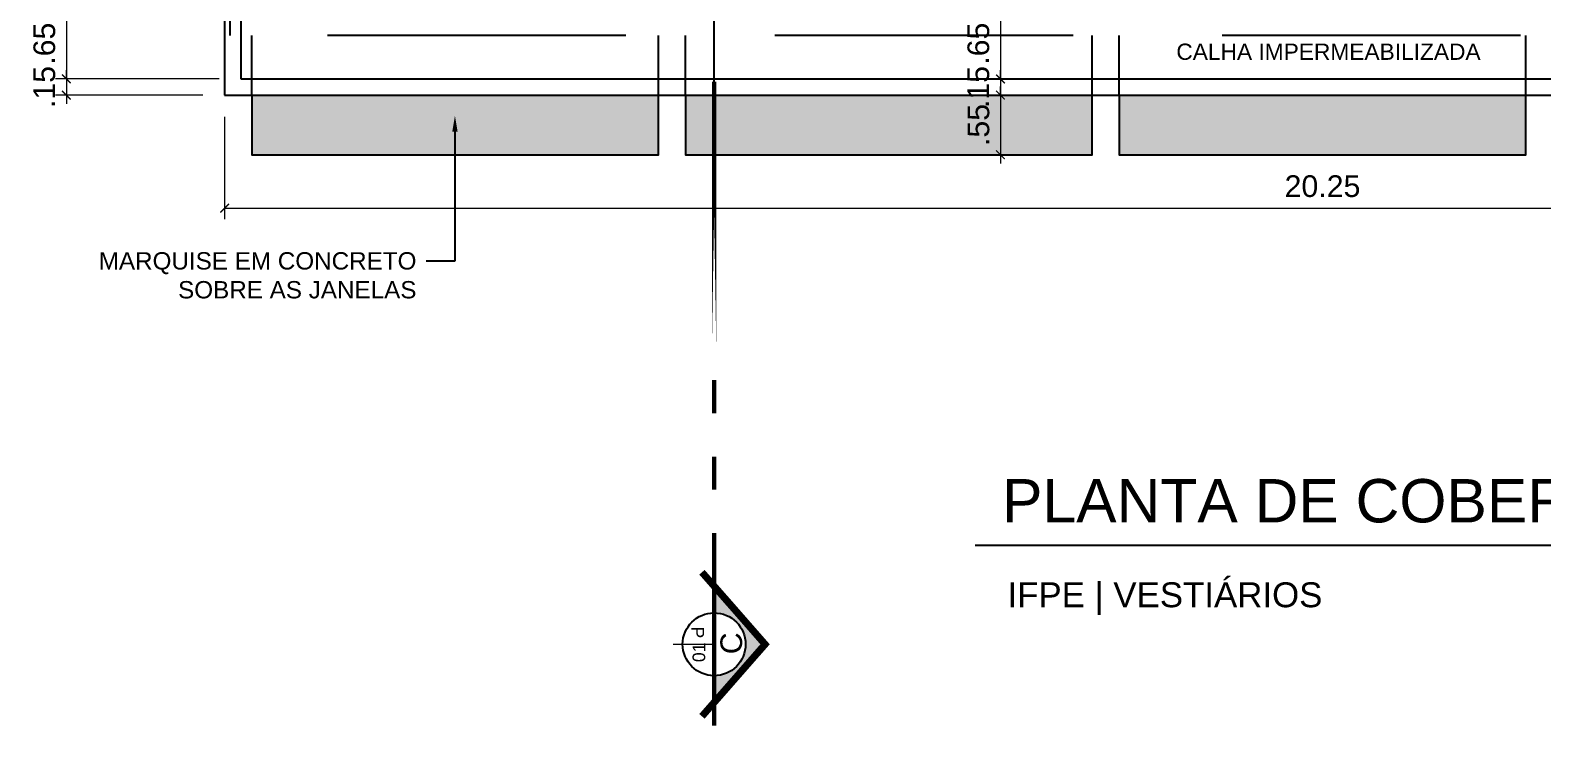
# Model space of a CAD drawing. Header units: metres. Extents: x 2304 to 3408, y 318 to 588.
# Drawn here: x 2489.54 to 2503.48, y 348.97 to 355.41 of the extents above; entities that cross this region are included whole.
import ezdxf
from ezdxf import colors
from ezdxf.entities.mleader import LeaderData, LeaderLine
from ezdxf.enums import TextEntityAlignment as Align
from ezdxf.math import Vec2, Vec3

# ---------------------------------------------------------------- set-up
doc = ezdxf.new("R2010")
doc.units = ezdxf.units.M
doc.header["$LTSCALE"] = 5.5
doc.header["$MEASUREMENT"] = 0
doc.header["$PDMODE"] = 1
doc.linetypes.add('DASHDOT', pattern=[1, 0.5, -0.25, 0, -0.25])
doc.linetypes.add('DASHED', pattern=[0.75, 0.5, -0.25])
for name, color, linetype, lineweight in [('2prancha', 4, 'Continuous', 18), ('COTAS', 1, 'Continuous', 0), ('PENA 04', 4, 'Continuous', 25), ('PENA 05', 5, 'Continuous', 25), ('texto', 3, 'Continuous', 25)]:
    doc.layers.add(name, color=color, linetype=linetype, lineweight=lineweight)
for name, color, linetype in [('COTA 1 100', 2, 'Continuous'), ('HACHURA', 251, 'Continuous'), ('PENA 0.05', 8, 'Continuous'), ('PENA 0.2', 2, 'Continuous'), ('PENA 02', 2, 'Continuous'), ('projeção', 7, 'DASHED'), ('TXT ESPECIFICAÇÃO', 7, 'Continuous'), ('TXT ESPECIFICAÇÕES', 7, 'Continuous')]:
    doc.layers.add(name, color=color, linetype=linetype)
doc.styles.add('Luana', font='arial.ttf')
doc.styles.get("Standard").update_dxf_attribs({"font": 'arial.ttf'})
doc.dimstyles.new('arial100', dxfattribs={"dimtxt": 0.2, "dimasz": 0.08, "dimexe": 0.1, "dimexo": 0.2, "dimgap": 0.1, "dimtad": 1, "dimzin": 4, "dimdsep": 46, "dimtxsty": 'Luana', "dimblk": 'ARCHTICK', "dimcen": 0, "dimclrd": 7, "dimclre": 7, "dimclrt": 256, "dimadec": 0, "dimazin": 0, "dimtfac": 1, "dimtix": 1, "dimtmove": 0, "dimatfit": 3, "dimldrblk": 'CLOSEDBLANK', "dimfxl": 0, "dimlwd": 5, "dimlwe": 5, "dimarcsym": 0})

# ---------------------------------------------------------------- blocks, each defined once
blk = doc.blocks.new('asass')
at = {"layer": 'PENA 02'}
blk.add_hatch(color=251, dxfattribs=at).paths.add_polyline_path([(0, 0.29), (0, 0.537), (-0.47, 0), (0, -0.537), (0, -0.29, -1)])
at = {"layer": 'COTAS', "ltscale": 50}
blk.add_lwpolyline([(0.378, 0), (0, 0)], dxfattribs=at)
at = {"layer": 'PENA 02', "const_width": 0.0654}
blk.add_lwpolyline([(0.112, -0.665), (-0.47, 0), (0.112, 0.665)], dxfattribs=at)
at = {"layer": 'PENA 02', "color": 1, "const_width": 0.0392}
for points in [[(0, 0.751), (0, -1.027)], [(0, -1.428), (0, -1.733)], [(0, -2.133), (0, -2.439)]]:
    blk.add_lwpolyline(points, dxfattribs=at)
blk.add_lwpolyline([(0, -2.76), (0, -5.192)], close=True, dxfattribs=at)
at = {"layer": 'PENA 02'}
blk.add_circle((0, 0), 0.29, dxfattribs=at)
at = {"layer": 'PENA 02', "style": 'Luana'}
for tag, height, p in [('CORTE', 0.2, (-0.058, -0.008)), ('PRANCHA', 0.117, (0.197, 0.097))]:
    blk.add_attdef(tag, text='', height=height, rotation=90, dxfattribs=at).set_placement(p, align=Align.CENTER)
at = {"layer": 'texto', "color": 250, "style": 'Luana'}
blk.add_text('P', height=0.117, rotation=90, dxfattribs=at).set_placement((0.209, -0.165))
blk = doc.blocks.new('_ArchTick')
at = {"color": 0, "linetype": 'ByBlock', "const_width": 0.15}
blk.add_lwpolyline([(-0.5, -0.5), (0.5, 0.5)], dxfattribs=at)
blk = doc.blocks.new('*D55')
at = {"layer": 'COTA 1 100', "color": 7, "lineweight": 5}
for p, q in [((2491.936, 355.61), (2489.776, 355.61)), ((2489.876, 355.61), (2489.876, 354.96)), ((2491.286, 354.96), (2489.776, 354.96))]:
    blk.add_line(p, q, dxfattribs=at)
at = {"layer": 'Defpoints', "color": 0}
for p in [(2492.136, 355.61), (2489.876, 354.96), (2491.486, 354.96)]:
    blk.add_point(p, dxfattribs=at)
at = {"layer": 'COTA 1 100', "color": 7, "lineweight": 5, "xscale": 0.08, "yscale": 0.08, "zscale": 0.08}
for p, rotation in [((2489.876, 355.61), 90), ((2489.876, 354.96), 270)]:
    blk.add_blockref('_ArchTick', p, dxfattribs=dict(at, rotation=rotation))
at = {"layer": 'COTA 1 100', "insert": (2489.674, 355.285), "char_height": 0.2, "attachment_point": 5, "rotation": 90, "style": 'Luana'}
blk.add_mtext('.65', dxfattribs=at)
blk = doc.blocks.new('_ClosedBlank')
at = {"layer": '2prancha', "color": 0, "lineweight": -2}
for p, q in [((-1, 0.17), (0, 0)), ((-1, 0.17), (-1, -0.17)), ((0, 0), (-1, -0.17))]:
    blk.add_line(p, q, dxfattribs=at)
blk = doc.blocks.new('*D56')
at = {"layer": 'COTA 1 100', "color": 7, "lineweight": 5}
for p, q in [((2491.286, 354.96), (2489.776, 354.96)), ((2489.876, 354.96), (2489.876, 355.04)), ((2489.876, 354.96), (2489.876, 354.81)), ((2491.136, 354.81), (2489.776, 354.81)), ((2489.876, 354.81), (2489.876, 354.73))]:
    blk.add_line(p, q, dxfattribs=at)
at = {"layer": 'Defpoints', "color": 0}
for p in [(2491.486, 354.96), (2489.876, 354.81), (2491.336, 354.81)]:
    blk.add_point(p, dxfattribs=at)
at = {"layer": 'COTA 1 100', "color": 7, "lineweight": 5, "xscale": 0.08, "yscale": 0.08, "zscale": 0.08}
for p, rotation in [((2489.876, 354.96), 270), ((2489.876, 354.81), 90)]:
    blk.add_blockref('_ArchTick', p, dxfattribs=dict(at, rotation=rotation))
at = {"layer": 'COTA 1 100', "insert": (2489.674, 354.885), "char_height": 0.2, "attachment_point": 5, "rotation": 90, "style": 'Luana'}
blk.add_mtext('.15', dxfattribs=at)
blk = doc.blocks.new('*D77')
at = {"layer": 'COTA 1 100', "color": 7, "lineweight": 5}
for p, q in [((2499.136, 355.61), (2498.391, 355.61)), ((2498.491, 355.61), (2498.491, 354.96)), ((2499.136, 354.96), (2498.391, 354.96))]:
    blk.add_line(p, q, dxfattribs=at)
at = {"layer": 'Defpoints', "color": 0}
for p in [(2499.336, 355.61), (2498.491, 354.96), (2499.336, 354.96)]:
    blk.add_point(p, dxfattribs=at)
at = {"layer": 'COTA 1 100', "color": 7, "lineweight": 5, "xscale": 0.08, "yscale": 0.08, "zscale": 0.08}
for p, rotation in [((2498.491, 355.61), 90), ((2498.491, 354.96), 270)]:
    blk.add_blockref('_ArchTick', p, dxfattribs=dict(at, rotation=rotation))
at = {"layer": 'COTA 1 100', "insert": (2498.288, 355.285), "char_height": 0.2, "attachment_point": 5, "rotation": 90, "style": 'Luana'}
blk.add_mtext('.65', dxfattribs=at)
blk = doc.blocks.new('*D78')
at = {"layer": 'COTA 1 100', "color": 7, "lineweight": 5}
for p, q in [((2499.136, 354.96), (2498.391, 354.96)), ((2498.491, 354.96), (2498.491, 355.04)), ((2498.491, 354.96), (2498.491, 354.81)), ((2499.136, 354.81), (2498.391, 354.81)), ((2498.491, 354.81), (2498.491, 354.73))]:
    blk.add_line(p, q, dxfattribs=at)
at = {"layer": 'Defpoints', "color": 0}
for p in [(2499.336, 354.96), (2498.491, 354.81), (2499.336, 354.81)]:
    blk.add_point(p, dxfattribs=at)
at = {"layer": 'COTA 1 100', "color": 7, "lineweight": 5, "xscale": 0.08, "yscale": 0.08, "zscale": 0.08}
for p, rotation in [((2498.491, 354.96), 270), ((2498.491, 354.81), 90)]:
    blk.add_blockref('_ArchTick', p, dxfattribs=dict(at, rotation=rotation))
at = {"layer": 'COTA 1 100', "insert": (2498.288, 354.885), "char_height": 0.2, "attachment_point": 5, "rotation": 90, "style": 'Luana'}
blk.add_mtext('.15', dxfattribs=at)
blk = doc.blocks.new('*D79')
at = {"layer": 'COTA 1 100', "color": 7, "lineweight": 5}
for p, q in [((2499.136, 354.81), (2498.391, 354.81)), ((2498.491, 354.81), (2498.491, 354.89)), ((2498.491, 354.81), (2498.491, 354.26)), ((2499.136, 354.26), (2498.391, 354.26)), ((2498.491, 354.26), (2498.491, 354.18))]:
    blk.add_line(p, q, dxfattribs=at)
at = {"layer": 'Defpoints', "color": 0}
for p in [(2499.336, 354.81), (2498.491, 354.26), (2499.336, 354.26)]:
    blk.add_point(p, dxfattribs=at)
at = {"layer": 'COTA 1 100', "color": 7, "lineweight": 5, "xscale": 0.08, "yscale": 0.08, "zscale": 0.08}
for p, rotation in [((2498.491, 354.81), 270), ((2498.491, 354.26), 90)]:
    blk.add_blockref('_ArchTick', p, dxfattribs=dict(at, rotation=rotation))
at = {"layer": 'COTA 1 100', "insert": (2498.289, 354.535), "char_height": 0.2, "attachment_point": 5, "rotation": 90, "style": 'Luana'}
blk.add_mtext('.55', dxfattribs=at)
blk = doc.blocks.new('*D80')
at = {"layer": 'COTA 1 100', "color": 7, "lineweight": 5}
for p, q in [((2491.336, 354.61), (2491.336, 353.667)), ((2511.586, 354.61), (2511.586, 353.667)), ((2491.336, 353.767), (2511.586, 353.767))]:
    blk.add_line(p, q, dxfattribs=at)
at = {"layer": 'Defpoints', "color": 0}
for p in [(2491.336, 354.81), (2511.586, 354.81), (2511.586, 353.767)]:
    blk.add_point(p, dxfattribs=at)
at = {"layer": 'COTA 1 100', "color": 7, "lineweight": 5, "xscale": 0.08, "yscale": 0.08, "zscale": 0.08, "rotation": 180}
blk.add_blockref('_ArchTick', (2491.336, 353.767), dxfattribs=at)
at = {"layer": 'COTA 1 100', "color": 7, "lineweight": 5, "xscale": 0.08, "yscale": 0.08, "zscale": 0.08}
blk.add_blockref('_ArchTick', (2511.586, 353.767), dxfattribs=at)
at = {"layer": 'COTA 1 100', "insert": (2501.461, 353.969), "char_height": 0.2, "attachment_point": 5, "style": 'Luana'}
blk.add_mtext('20.25', dxfattribs=at)

msp = doc.modelspace()

# ---------------------------------------------------------------- hatches: boundary and pattern name
at = {"layer": 'HACHURA'}
h = msp.add_hatch(dxfattribs=at)
h.set_pattern_fill('AR-CONC', color=256, scale=0.1, style=0)
h.set_pattern_definition([(50, (4982.5056, 712.2715), (0.71726018, -0.06275213), [0.075, -0.825]), (355, (4982.5056, 712.2715), (-0.13875133, 0.75219213), [0.06, -0.66]), (100.4514, (4982.5654, 712.26625), (0.57850938, 0.68943954), [0.0637402, -0.70114211]), (46.1842, (4982.5056, 712.4715), (1.06724105, -0.165519), [0.1125, -1.2375]), (96.6356, (4982.5945, 712.4577), (0.9346627, 0.97411787), [0.0956103, -1.051713]), (351.1842, (4982.5056, 712.4715), (0.93466195, 0.9741186), [0.09, -0.99]), (21, (4982.6056, 712.4215), (0.59690705, -0.40261889), [0.075, -0.825]), (326, (4982.6056, 712.4215), (0.24331533, 0.72515005), [0.06, -0.66]), (71.4514, (4982.65534, 712.3879), (0.84022263, 0.3225305), [0.0637402, -0.70114211]), (37.5, (4982.5056, 712.27148), (0.012159855, 0.332893854), [0, -0.652, 0, -0.67, 0, -0.6625]), (7.5, (4982.5056, 712.27148), (0.263069537, 0.39441171), [0, -0.382, 0, -0.637, 0, -0.2525]), (327.5, (4982.2826, 712.27148), (0.533822436, -0.022554872), [0, -0.25, 0, -0.78, 0, -1.035]), (317.5, (4982.1826, 712.2715), (0.58318617, 0.10010498), [0, -0.325, 0, -0.518, 0, -0.735])])
h.paths.add_polyline_path([(2491.336, 359.36), (2490.786, 359.36), (2490.786, 355.61), (2491.336, 355.61)])
h.paths.add_polyline_path([(2491.336, 362.058), (2490.786, 362.058), (2490.786, 359.61), (2491.336, 359.61)])
h.paths.add_polyline_path([(2491.336, 363.36), (2490.786, 363.36), (2490.786, 362.058), (2491.336, 362.058)])
h.paths.add_polyline_path([(2503.336, 364.61), (2499.586, 364.61), (2499.586, 364.06), (2503.336, 364.06)])
h.paths.add_polyline_path([(2507.336, 364.61), (2503.586, 364.61), (2503.586, 364.06), (2507.336, 364.06)])
h.paths.add_polyline_path([(2511.336, 364.61), (2507.586, 364.61), (2507.586, 364.06), (2511.336, 364.06)])
h.paths.add_polyline_path([(2511.336, 354.81), (2507.586, 354.81), (2507.586, 354.26), (2511.336, 354.26)])
h.paths.add_polyline_path([(2507.336, 354.81), (2503.586, 354.81), (2503.586, 354.26), (2507.336, 354.26)])
h.paths.add_polyline_path([(2503.336, 354.81), (2499.586, 354.81), (2499.586, 354.26), (2503.336, 354.26)])
h.paths.add_polyline_path([(2499.336, 354.81), (2495.586, 354.81), (2495.586, 354.26), (2499.336, 354.26)])
h.paths.add_polyline_path([(2495.336, 354.81), (2491.586, 354.81), (2491.586, 354.26), (2495.336, 354.26)])

# ---------------------------------------------------------------- linework, layer by layer
at = {"layer": 'PENA 02'}
for points in [[(2491.586, 354.81), (2491.586, 354.26), (2495.336, 354.26), (2495.336, 354.81)], [(2495.586, 354.81), (2495.586, 354.26), (2499.336, 354.26), (2499.336, 354.81)], [(2499.586, 354.81), (2499.586, 354.26), (2503.336, 354.26), (2503.336, 354.81)]]:
    msp.add_lwpolyline(points, dxfattribs=at)
at = {"layer": 'PENA 04'}
for points in [[(2491.336, 354.81), (2511.586, 354.81), (2511.586, 364.06), (2491.336, 364.06)], [(2491.486, 354.96), (2511.436, 354.96), (2511.436, 363.91), (2491.486, 363.91)]]:
    msp.add_lwpolyline(points, close=True, dxfattribs=at)
at = {"layer": 'PENA 05', "linetype": 'DASHDOT', "ltscale": 10}
msp.add_lwpolyline([(2495.85, 354.935), (2495.85, 367.265), (2505.661, 367.265), (2505.661, 388.711)], dxfattribs=at)
at = {"layer": 'projeção'}
for p, q in [((2491.586, 354.81), (2491.586, 355.36)), ((2495.336, 354.81), (2495.336, 355.36)), ((2495.586, 354.81), (2495.586, 355.36)), ((2499.336, 354.81), (2499.336, 355.36)), ((2499.586, 354.81), (2499.586, 355.36)), ((2503.336, 354.81), (2503.336, 355.36))]:
    msp.add_line(p, q, dxfattribs=at)
msp.add_lwpolyline([(2491.386, 363.51), (2511.536, 363.51), (2511.536, 355.36), (2491.386, 355.36)], close=True, dxfattribs=at)
at = {"layer": 'TXT ESPECIFICAÇÃO', "linetype": 'ByBlock'}
msp.add_line((2498.259, 350.658), (2511.212, 350.658), dxfattribs=at)

# ---------------------------------------------------------------- block references
at = {"layer": 'COTA 1 100'}
ref = msp.add_blockref('asass', (2495.85, 349.742), dxfattribs=dict(at, rotation=180))
ref.add_attrib('PRANCHA', '01', dxfattribs={"layer": 'PENA 02', "height": 0.1167, "rotation": 90, "style": 'Luana'}).set_placement((2495.768, 349.668), align=Align.CENTER)
ref.add_attrib('CORTE', 'C', dxfattribs={"layer": 'PENA 02', "height": 0.2, "rotation": 90, "style": 'Luana'}).set_placement((2496.108, 349.751), align=Align.CENTER)

# ---------------------------------------------------------------- texts
at = {"layer": 'PENA 0.05', "linetype": 'ByBlock', "style": 'Luana'}
msp.add_text('IFPE | VESTIÁRIOS', height=0.23, dxfattribs=at).set_placement((2498.556, 350.084))
at = {"layer": 'PENA 0.2', "style": 'Luana'}
msp.add_text('PLANTA DE COBERTURA', height=0.4, dxfattribs=at).set_placement((2498.506, 350.867))
at = {"layer": 'texto', "color": 7, "ltscale": 0.05, "insert": (2501.516, 355.21), "char_height": 0.15, "width": 10.51663, "attachment_point": 5, "style": 'Luana'}
msp.add_mtext('CALHA IMPERMEABILIZADA', dxfattribs=at)

# ---------------------------------------------------------------- dimensions: what is measured, and where the dimension line sits
at = {"layer": 'COTA 1 100'}
for base, p1, p2, picture, middle in [((2489.876, 354.96), (2492.136, 355.61), (2491.486, 354.96), '*D55', (2489.674, 355.285)), ((2498.491, 354.96), (2499.336, 355.61), (2499.336, 354.96), '*D77', (2498.288, 355.285)), ((2489.876, 354.81), (2491.486, 354.96), (2491.336, 354.81), '*D56', (2489.674, 354.885)), ((2498.491, 354.81), (2499.336, 354.96), (2499.336, 354.81), '*D78', (2498.288, 354.885)), ((2498.491, 354.26), (2499.336, 354.81), (2499.336, 354.26), '*D79', (2498.289, 354.535))]:
    dim = msp.add_linear_dim(base=base, p1=p1, p2=p2, angle=90, dimstyle='arial100', override={"dimtmove": 1}, dxfattribs=at)
    dim.commit()
    dim.dimension.update_dxf_attribs({"geometry": picture, "text_midpoint": middle})
dim = msp.add_linear_dim(base=(2511.586, 353.767), p1=(2491.336, 354.81), p2=(2511.586, 354.81), dimstyle='arial100', dxfattribs=at)
dim.commit()
dim.dimension.update_dxf_attribs({"geometry": '*D80', "text_midpoint": (2501.461, 353.969)})

# ---------------------------------------------------------------- leaders
at = {"layer": 'TXT ESPECIFICAÇÕES', "ltscale": 0.05}
ml = msp.add_multileader_mtext('Standard', dxfattribs=at)
ml.set_content('MARQUISE EM CONCRETO\\PSOBRE AS JANELAS', color=256)
ml.set_leader_properties()
ml.build(insert=Vec2(0, 0))
ml.multileader.update_dxf_attribs({"dogleg_length": 0.36, "arrow_head_size": 0.15})
ctx = ml.context
ctx.base_point, ctx.char_height, ctx.arrow_head_size, ctx.landing_gap_size, ctx.plane_origin = Vec3(2490.111, 353.279), 0.16, 0.15, 0.09, Vec3(2491.684, 363.45)
ctx.text_align_type = 2
notes = []
notes.append((ctx, [(1, (1, 1, 0), (2493.46, 353.279), (-1, 0), 0.264, [(0, [(2493.46, 354.622)], 0, [])])]))
ctx.mtext.insert, ctx.mtext.alignment, ctx.mtext.flow_direction = Vec3(2493.105, 353.361), 3, 5
for ctx, leaders in notes:
    for number, flags, end, landing, length, lines in leaders:
        leader = LeaderData()
        leader.index, (leader.has_last_leader_line, leader.has_dogleg_vector, leader.attachment_direction) = number, flags
        leader.last_leader_point, leader.dogleg_vector, leader.dogleg_length = Vec3(end), Vec3(landing), length
        for number, points, colour, breaks in lines:
            line = LeaderLine()
            line.index, line.vertices, line.color, line.breaks = number, Vec3.list(points), colors.encode_raw_color(colour), breaks
            leader.lines.append(line)
        ctx.leaders.append(leader)

doc.saveas('drawing.dxf')
